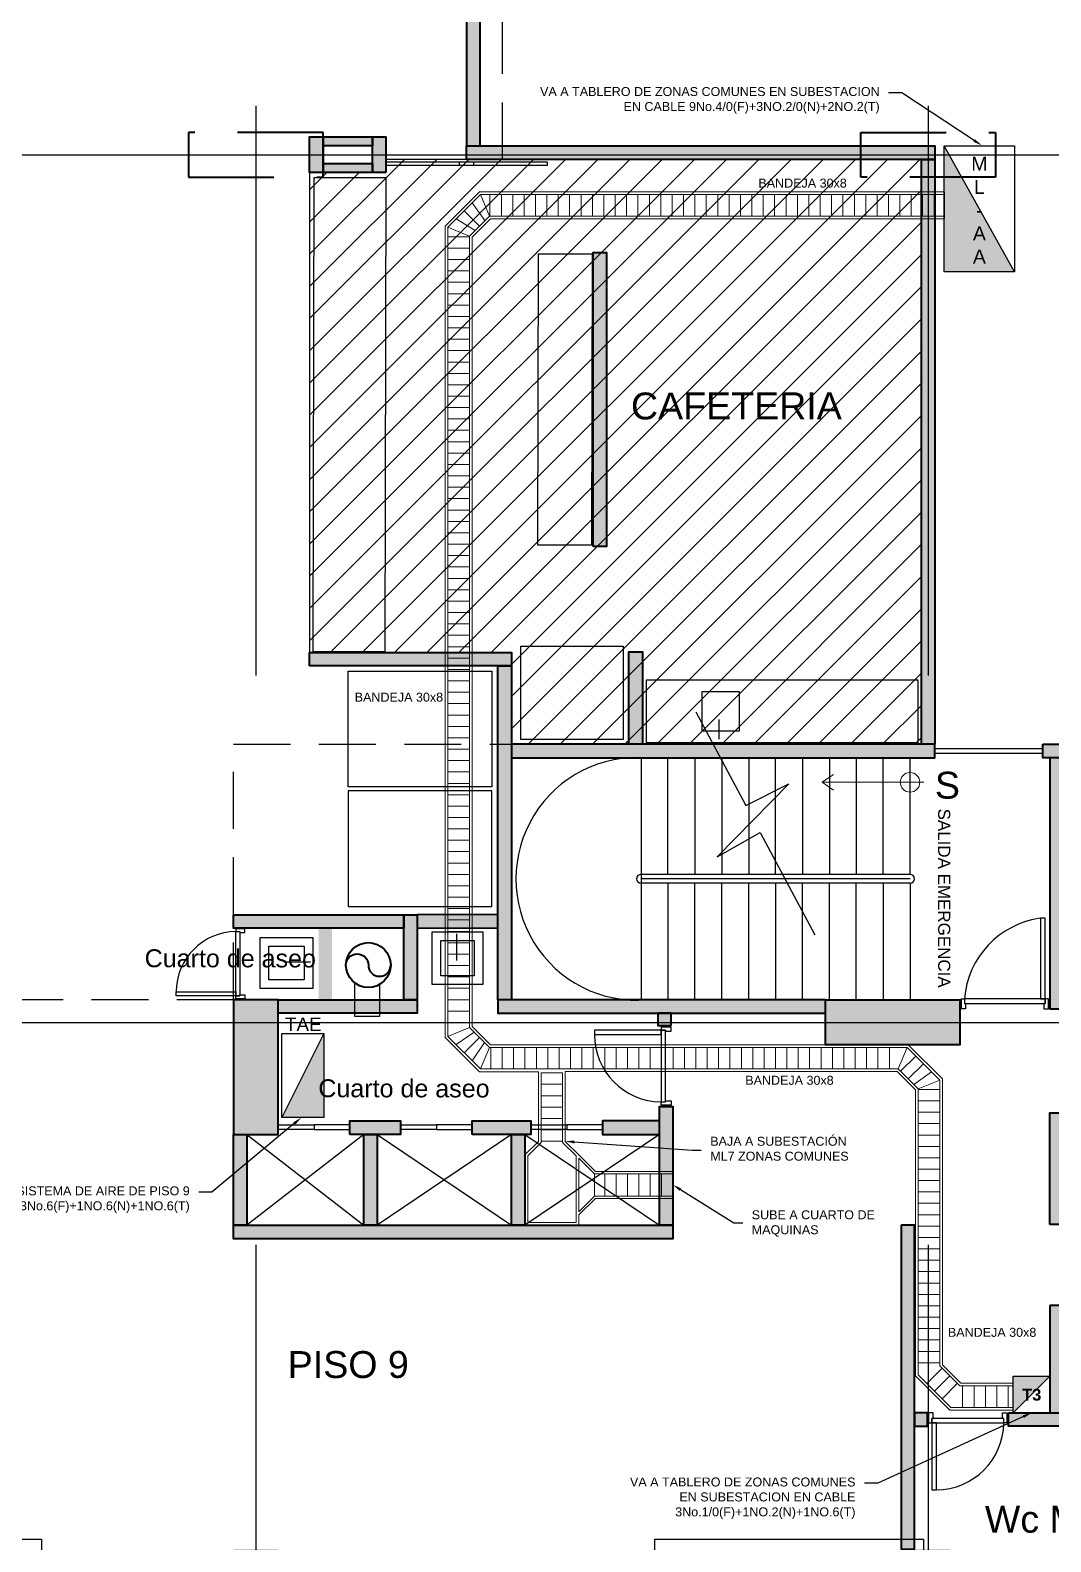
# Model space of a CAD drawing. Header units: millimetres. Extents: x -967 to 876, y -355 to 681.
# Drawn here: x 459.94 to 471.32, y -230.65 to -213.8 of the extents above; entities that cross this region are included whole.
import ezdxf
from ezdxf import colors
from ezdxf.entities.mleader import LeaderData, LeaderLine
from ezdxf.math import Vec2, Vec3

# ---------------------------------------------------------------- set-up
doc = ezdxf.new("R2010")
doc.units = ezdxf.units.MM
for name, pattern in [('Center', [50.8, 31.75, -6.35, 6.35, -6.35]), ('DASHDOT', [1, 0.5, -0.25, 0, -0.25]), ('DASHED2', [9.525, 6.35, -3.175]), ('HIDDEN', [9.525, 6.35, -3.175]), ('HIDDEN2', [4.7625, 3.175, -1.5875])]:
    doc.linetypes.add(name, pattern=pattern)
for name, color, linetype, lineweight in [('-CN-GYD-BANDEJA TIPO ESCALERA', 140, 'Continuous', 18), ('A_COLUMNAS', 8, 'Continuous', 15), ('Estructura', 8, 'Continuous', 40), ('Muro', 9, 'Continuous', 40), ('TEXTOS', 8, 'Continuous', 20), ('Textos 1', 7, 'Continuous', 25)]:
    doc.layers.add(name, color=color, linetype=linetype, lineweight=lineweight)
for name, color, linetype in [('A-HATCH CONCRETO', 8, 'Continuous'), ('AMOBLAMIENTO', 8, 'Continuous'), ('AREA PARQUEO', 8, 'Continuous'), ('EJE-ESTRUCTURA', 8, 'Center'), ('F-2', 8, 'Continuous'), ('HACHTCOLUMNA', 250, 'Continuous'), ('JCA_PLANO 1', 8, 'Continuous'), ('LINEA-1', 8, 'Continuous'), ('MUEBLE', 8, 'Continuous'), ('PROYECCION', 8, 'DASHED2'), ('PV', 2, 'Continuous'), ('TB', 7, 'Continuous')]:
    doc.layers.add(name, color=color, linetype=linetype)
doc.layers.add('DIM-25', color=8, linetype='Continuous', plot=False)
doc.styles.get("Standard").update_dxf_attribs({"font": 'arial.ttf'})

# ---------------------------------------------------------------- blocks, each defined once
blk = doc.blocks.new('Estructura cubierta')
at = {"layer": 'HACHTCOLUMNA'}
h = blk.add_hatch(color=256, dxfattribs=at)
h.paths.add_polyline_path([(1971.25, -5904.924), (1971.25, -5903.424), (1970.75, -5903.424), (1970.75, -5904.924)])
h.paths.add_polyline_path([(1977.353, -5903.424), (1978.853, -5903.424), (1978.853, -5903.924), (1977.353, -5903.924)])
h.paths.add_polyline_path([(1962.75, -5904.924), (1962.75, -5903.424), (1962.25, -5903.424), (1962.25, -5904.924)])
h.paths.add_polyline_path([(1978.248, -5911.949), (1978.248, -5909.549), (1978.748, -5909.549), (1978.748, -5911.949)])
h.paths.add_polyline_path([(1970.75, -5909.549), (1970.75, -5911.949), (1971.25, -5911.949), (1971.25, -5909.549)])
h.paths.add_polyline_path([(1962.25, -5909.549), (1962.25, -5911.949), (1962.75, -5911.949), (1962.75, -5909.549)])
h.paths.add_polyline_path([(1978.748, -5859.124), (1978.248, -5859.124), (1978.248, -5857.624), (1978.748, -5857.624)])
h.paths.add_polyline_path([(1971.25, -5859.124), (1970.75, -5859.124), (1970.75, -5857.624), (1971.25, -5857.624)])
at = {"layer": 'EJE-ESTRUCTURA'}
for p, q in [((1971, -5855.354), (1971, -5914.914)), ((1978.498, -5855.354), (1978.498, -5914.914)), ((1978.498, -5855.354), (1978.498, -5914.914)), ((1953.163, -5893.999), (1984.533, -5893.999)), ((1952.87, -5903.674), (1984.533, -5903.674))]:
    blk.add_line(p, q, dxfattribs=at)
at = {"layer": 'Estructura', "color": 1, "linetype": 'HIDDEN2', "ltscale": 0.3}
for points in [[(1970.25, -5893.749), (1970.25, -5894.249), (1971.75, -5894.249), (1971.75, -5893.749)], [(1979.248, -5893.749), (1979.248, -5894.249), (1977.748, -5894.249), (1977.748, -5893.749)]]:
    blk.add_lwpolyline(points, close=True, dxfattribs=at)
at = {"layer": 'Estructura'}
for points in [[(1971.25, -5904.924), (1971.25, -5903.424), (1970.75, -5903.424), (1970.75, -5904.924)], [(1977.353, -5903.424), (1978.853, -5903.424), (1978.853, -5903.924), (1977.353, -5903.924)]]:
    blk.add_lwpolyline(points, close=True, dxfattribs=at)
blk = doc.blocks.new('TB')
at = {"layer": 'TB'}
h = blk.add_hatch(color=256, dxfattribs=at)
h.dxf.hatch_style = 1
h.paths.add_polyline_path([(0.1564, 0), (-0.1564, 0.1562), (-0.1564, 0)])
blk.add_lwpolyline([(-0.1564, 0.1562), (0.1564, 0.1562), (0.1564, 0), (-0.1564, 0)], close=True, dxfattribs=at)
blk.add_lwpolyline([(0.1564, 0), (-0.1564, 0.1562)], dxfattribs=at)
blk = doc.blocks.new('A$C865a9629')
at = {"layer": 'TB', "xscale": 2.5, "yscale": 3, "zscale": 1.5}
blk.add_blockref('TB', (0.391, 0), dxfattribs=at)

msp = doc.modelspace()

# ---------------------------------------------------------------- hatches: boundary and pattern name
at = {"layer": '-CN-GYD-BANDEJA TIPO ESCALERA'}
h = msp.add_hatch(dxfattribs=at)
h.set_pattern_fill('ANSI31', color=1, scale=0.04, angle=135)
h.set_pattern_definition([(180, (3.41925, -0.32634), (0, -0.127), [])])
h.paths.add_polyline_path([(464.596, -206.817), (464.835, -206.817), (464.835, -206.804), (464.596, -206.804)])
h.paths.add_polyline_path([(464.835, -216.093), (464.596, -216.093), (464.596, -224.918), (464.835, -224.918)])
h = msp.add_hatch(dxfattribs=at)
h.set_pattern_fill('ANSI31', color=1, scale=0.04, angle=45)
h.set_pattern_definition([(90, (3.41925, -9.61414), (-0.127, 0), [])])
h.paths.add_polyline_path([(470.133, -215.87), (470.133, -215.63), (465.058, -215.63), (465.058, -215.87)])
h = msp.add_hatch(dxfattribs=at)
h.set_pattern_fill('ANSI31', color=1, scale=0.04, angle=45)
h.set_pattern_definition([(90, (0, -0.32634), (-0.127, 0), [])])
h.paths.add_polyline_path([(465.07, -225.141), (465.07, -225.381), (469.619, -225.381), (469.619, -225.141)])
h.paths.add_polyline_path([(461.683, -225.381), (461.683, -225.141), (461.651, -225.141), (461.651, -225.381)])
h = msp.add_hatch(dxfattribs=at)
h.set_pattern_fill('ANSI31', color=1, scale=0.04, angle=135)
h.paths.add_polyline_path([(465.875, -225.411), (465.635, -225.411), (465.635, -226.201), (465.875, -226.201)])
h = msp.add_hatch(dxfattribs=at)
h.set_pattern_fill('ANSI31', color=1, scale=0.04, angle=-45)
h.set_pattern_definition([(360, (676.09664, 236.0357), (2e-17, 0.127), [])])
h.paths.add_polyline_path([(469.841, -228.691), (470.081, -228.691), (470.081, -225.603), (469.841, -225.603)])
h = msp.add_hatch(dxfattribs=at)
h.set_pattern_fill('ANSI31', color=1, scale=0.04, angle=45)
h.paths.add_polyline_path([(466.231, -226.549), (466.231, -226.799), (467.105, -226.799), (467.105, -226.549)])
h = msp.add_hatch(dxfattribs=at)
h.set_pattern_fill('ANSI31', color=1, scale=0.04, angle=225)
h.set_pattern_definition([(270, (246.30842, -690.33119), (0.127, -8e-18), [])])
h.paths.add_polyline_path([(452.799, -229.155), (452.799, -228.915), (452.786, -228.915), (452.786, -229.155)])
h.paths.add_polyline_path([(470.301, -228.915), (470.301, -229.155), (470.9, -229.155), (470.9, -228.915)])
at = {"layer": 'A-HATCH CONCRETO', "ltscale": 0.01}
h = msp.add_hatch(color=256, dxfattribs=at)
h.dxf.hatch_style = 1
h.paths.add_polyline_path([(464.804, -215.236), (464.804, -215.086), (470.026, -215.086), (470.026, -215.236)])
h.paths.add_polyline_path([(464.804, -199.631), (464.804, -215.086), (464.954, -215.086), (464.954, -199.631)])
h.paths.add_polyline_path([(464.954, -199.631), (469.876, -199.631), (469.876, -199.781), (464.954, -199.781)])
h.paths.add_polyline_path([(469.876, -200.081), (470.026, -200.081), (470.026, -199.631), (469.876, -199.631)])
at = {"layer": 'A-HATCH CONCRETO', "ltscale": 0.03}
h = msp.add_hatch(color=256, dxfattribs=at)
h.dxf.hatch_style = 1
h.paths.add_polyline_path([(463.903, -215.383), (463.753, -215.383), (463.753, -214.985), (463.903, -214.985)])
h.paths.add_polyline_path([(463.203, -215.085), (463.203, -214.985), (463.753, -214.985), (463.753, -215.085)])
h.paths.add_polyline_path([(463.203, -215.383), (463.203, -215.283), (463.753, -215.283), (463.753, -215.383)])
h.paths.add_polyline_path([(463.203, -215.383), (463.053, -215.383), (463.053, -214.985), (463.203, -214.985)])
at = {"layer": 'A-HATCH CONCRETO', "ltscale": 0.01}
h = msp.add_hatch(color=256, dxfattribs=at)
h.dxf.hatch_style = 1
h.paths.add_polyline_path([(467.105, -227.124), (466.955, -227.124), (466.954, -225.799), (467.105, -225.799)])
h.paths.add_polyline_path([(466.954, -226.111), (466.954, -225.961), (466.321, -225.961), (466.321, -226.111)])
h.paths.add_polyline_path([(464.867, -226.111), (464.867, -225.961), (465.521, -225.961), (465.521, -226.111)])
h.paths.add_polyline_path([(463.503, -226.111), (463.503, -225.961), (464.067, -225.961), (464.067, -226.111)])
h.paths.add_polyline_path([(462.353, -227.124), (462.203, -227.124), (462.203, -226.111), (462.353, -226.111)])
h.paths.add_polyline_path([(462.203, -227.124), (467.105, -227.124), (467.105, -227.274), (462.203, -227.274)])
h.paths.add_polyline_path([(463.806, -227.124), (463.656, -227.124), (463.656, -226.111), (463.806, -226.111)])
h.paths.add_polyline_path([(465.455, -227.124), (465.305, -227.124), (465.305, -226.111), (465.455, -226.111)])
h.paths.add_polyline_path([(467.086, -224.897), (467.086, -224.76), (466.936, -224.76), (466.936, -224.897)])
h.paths.add_polyline_path([(468.805, -224.61), (465.154, -224.61), (465.154, -224.76), (468.805, -224.76)])
h.paths.add_polyline_path([(465.154, -224.61), (465.154, -220.886), (465.304, -220.886), (465.304, -224.61)])
h.paths.add_polyline_path([(462.205, -223.661), (464.253, -223.661), (464.253, -223.811), (463.303, -223.811), (463.303, -224.611), (463.153, -224.61), (463.153, -223.811), (462.205, -223.811)])
h.paths.add_polyline_path([(470.026, -221.76), (465.304, -221.76), (465.304, -221.91), (470.026, -221.91)])
h.paths.add_polyline_path([(466.614, -221.76), (466.614, -220.729), (466.764, -220.729), (466.764, -221.76)])
h.paths.add_polyline_path([(463.053, -220.886), (463.053, -220.736), (465.304, -220.736), (465.304, -220.886)])
h.paths.add_polyline_path([(469.876, -221.76), (469.876, -215.236), (470.026, -215.236), (470.026, -221.76)])
h.paths.add_polyline_path([(471.229, -221.76), (473.804, -221.76), (473.804, -221.91), (471.229, -221.91)])
h.paths.add_polyline_path([(471.309, -221.91), (471.309, -224.71), (471.459, -224.71), (471.459, -221.91)])
h.paths.add_polyline_path([(472.362, -224.56), (473.405, -224.56), (473.405, -224.71), (472.362, -224.71)])
h.paths.add_polyline_path([(471.459, -225.869), (473.405, -225.869), (473.405, -226.019), (471.459, -226.019)])
h.paths.add_polyline_path([(471.309, -227.117), (471.309, -225.869), (471.459, -225.869), (471.459, -227.117)])
h.paths.add_polyline_path([(473.405, -227.124), (473.405, -228.02), (473.255, -228.02), (473.255, -227.124)])
h.paths.add_polyline_path([(473.405, -227.124), (473.852, -227.124), (473.852, -227.274), (473.405, -227.274)])
h.paths.add_polyline_path([(474.002, -227.124), (474.002, -228.324), (473.852, -228.324), (473.852, -227.124)])
h.paths.add_polyline_path([(471.459, -228.02), (473.852, -228.02), (473.852, -228.17), (471.459, -228.17)])
h.paths.add_polyline_path([(471.309, -228.02), (471.309, -229.216), (471.459, -229.216), (471.459, -228.02)])
h.paths.add_polyline_path([(470.846, -229.216), (471.459, -229.216), (471.459, -229.366), (470.846, -229.366)])
h.paths.add_polyline_path([(469.649, -227.124), (469.651, -230.736), (469.801, -230.736), (469.799, -227.124)])
h.paths.add_polyline_path([(469.943, -229.216), (469.8, -229.216), (469.8, -229.366), (469.943, -229.366)])
h.paths.add_polyline_path([(472.05, -229.216), (473.852, -229.216), (473.852, -229.366), (472.05, -229.366)])
h.paths.add_polyline_path([(473.436, -231.532), (473.436, -233.036), (473.286, -233.036), (473.286, -231.532)])
h.paths.add_polyline_path([(473.436, -231.532), (473.852, -231.532), (473.852, -231.682), (473.436, -231.682)])
h.paths.add_polyline_path([(474.002, -231.532), (474.002, -233.036), (473.852, -233.036), (473.852, -231.532)])
h.paths.add_polyline_path([(470.201, -233.036), (474.002, -233.036), (474.002, -233.186), (470.201, -233.186)])
h.paths.add_polyline_path([(469.701, -233.186), (469.701, -233.136), (470.201, -233.136), (470.201, -233.186)])
h.paths.add_polyline_path([(469.701, -233.186), (469.651, -233.186), (469.651, -230.736), (469.701, -230.736)])
at = {"layer": 'A-HATCH CONCRETO', "linetype": 'HIDDEN', "ltscale": 0.3, "transparency": 33554559}
h = msp.add_hatch(dxfattribs=at)
h.set_pattern_fill('ANSI31', color=256, scale=0.08, style=0)
h.set_pattern_definition([(45, (-1468.54738, 2678.81327), (-0.179605122, 0.179605122), [])])
h.paths.add_polyline_path([(463.053, -220.736), (465.304, -220.736), (465.304, -221.76), (466.614, -221.76), (469.876, -221.761), (469.876, -215.236), (463.903, -215.236), (463.903, -215.383), (463.053, -215.383)])
at = {"layer": 'A-HATCH CONCRETO', "linetype": 'HIDDEN', "ltscale": 0.3}
msp.add_hatch(color=256, dxfattribs=at).paths.add_polyline_path([(466.214, -219.555), (466.215, -216.274), (466.365, -216.274), (466.364, -219.555)])
at = {"layer": 'A-HATCH CONCRETO', "ltscale": 0.03}
h = msp.add_hatch(color=256, dxfattribs=at)
h.dxf.hatch_style = 1
h.paths.add_polyline_path([(465.154, -223.657), (464.254, -223.661), (464.254, -223.811), (465.154, -223.807)])
h.paths.add_polyline_path([(464.254, -223.66), (464.253, -224.76), (462.703, -224.76), (462.703, -224.61), (464.103, -224.611), (464.104, -223.661)])
at = {"layer": 'TB'}
h = msp.add_hatch(color=256, dxfattribs=at)
h.dxf.hatch_style = 1
h.paths.add_polyline_path([(471.309, -228.807), (470.9, -228.807), (470.9, -229.216)])

# ---------------------------------------------------------------- linework, layer by layer
at = {"layer": '-CN-GYD-BANDEJA TIPO ESCALERA', "color": 1}
for p, q in [((465.009, -215.918), (464.867, -215.722)), ((465.058, -215.87), (464.959, -215.63)), ((464.835, -224.918), (464.596, -225.018)), ((464.888, -224.971), (464.687, -225.109)), ((465.002, -225.084), (464.867, -225.289)), ((465.058, -225.141), (464.959, -225.381)), ((469.792, -225.554), (469.989, -225.412)), ((469.841, -225.603), (470.081, -225.504)), ((466.231, -226.549), (466.231, -226.799))]:
    msp.add_line(p, q, dxfattribs=at)
at = {"layer": '-CN-GYD-BANDEJA TIPO ESCALERA', "lineweight": 13}
msp.add_line((465.455, -226.338), (465.455, -226.374), dxfattribs=at)
at = {"layer": '-CN-GYD-BANDEJA TIPO ESCALERA', "color": 1}
for points in [[(470.133, -215.6), (464.946, -215.6), (464.566, -215.98)], [(470.133, -215.6), (470.133, -215.9)], [(470.133, -215.63), (464.959, -215.63), (464.596, -215.993)], [(464.687, -215.901), (464.899, -216.029)], [(464.777, -215.811), (464.947, -215.981)], [(464.835, -216.092), (465.058, -215.87), (470.133, -215.87)], [(464.865, -216.105), (465.07, -215.9), (470.133, -215.9)], [(464.566, -215.98), (464.566, -224.781), (464.566, -225.03), (464.946, -225.411), (465.07, -225.411)], [(464.596, -215.993), (464.835, -216.092)], [(464.596, -215.993), (464.596, -224.781), (464.596, -225.018), (464.959, -225.381), (465.07, -225.381)], [(465.07, -225.141), (465.058, -225.141), (464.835, -224.918), (464.835, -224.781), (464.835, -216.092)], [(465.07, -225.111), (464.865, -224.906), (464.865, -224.781), (464.865, -216.105)], [(464.947, -225.029), (464.777, -225.199)], [(466.238, -225.111), (465.07, -225.111)], [(469.606, -225.141), (465.07, -225.141)], [(469.606, -225.111), (465.905, -225.111)], [(470.111, -228.68), (470.111, -225.491), (469.73, -225.111), (469.606, -225.111)], [(470.081, -228.692), (470.081, -225.504), (469.718, -225.141), (469.606, -225.141)], [(469.718, -225.141), (469.619, -225.38)], [(465.07, -225.381), (465.276, -225.381), (465.875, -225.381)], [(469.606, -225.38), (465.875, -225.38)], [(469.606, -225.38), (469.619, -225.38), (469.841, -225.603), (469.841, -228.68), (469.841, -228.792), (470.204, -229.155), (470.316, -229.155)], [(469.815, -225.237), (469.645, -225.407)], [(469.9, -225.322), (469.73, -225.492)], [(465.07, -225.411), (465.276, -225.411), (465.605, -225.411)], [(465.605, -225.411), (465.605, -226.063)], [(465.635, -225.425), (465.635, -226.093)], [(465.875, -226.093), (465.875, -225.425)], [(465.905, -226.063), (465.905, -225.41)], [(469.606, -225.41), (465.905, -225.41)], [(469.606, -225.41), (469.811, -225.615), (469.811, -228.68), (469.811, -228.804), (470.192, -229.185), (470.316, -229.185)], [(465.455, -226.374), (465.455, -226.374), (465.455, -227.124), (466.055, -227.124), (466.055, -227.009), (466.241, -226.824), (466.366, -226.824), (467.105, -226.824), (467.105, -226.524), (466.366, -226.524), (466.241, -226.524), (466.055, -226.338), (465.905, -226.188), (465.905, -226.063)], [(465.605, -226.063), (465.605, -226.188), (465.455, -226.338)], [(465.875, -226.093), (465.875, -226.201), (466.025, -226.351), (466.025, -227.094), (465.485, -227.094), (465.485, -226.351), (465.635, -226.201), (465.635, -226.093)], [(466.055, -226.374), (466.055, -226.974)], [(470.108, -228.719), (469.938, -228.889)], [(470.304, -228.915), (470.081, -228.692)], [(470.316, -228.885), (470.111, -228.68)], [(470.192, -228.804), (470.023, -228.973)], [(470.277, -228.889), (470.108, -229.058)], [(470.9, -228.915), (470.763, -228.915), (470.304, -228.915)], [(470.9, -228.885), (470.763, -228.885), (470.316, -228.885)], [(470.316, -229.155), (470.763, -229.155), (470.9, -229.155)], [(470.316, -229.185), (470.763, -229.185), (470.9, -229.185)]]:
    msp.add_lwpolyline(points, dxfattribs=at)
at = {"layer": '-CN-GYD-BANDEJA TIPO ESCALERA', "color": 1, "lineweight": 13}
for points in [[(466.055, -226.374), (466.231, -226.549), (467.105, -226.549)], [(467.105, -226.799), (466.231, -226.799), (466.055, -226.974)]]:
    msp.add_lwpolyline(points, dxfattribs=at)
at = {"linetype": 'ByBlock', "ltscale": 0.3}
msp.add_lwpolyline([(463.053, -220.736), (465.304, -220.736), (465.304, -221.76), (466.614, -221.76), (469.876, -221.761), (469.876, -215.236), (463.903, -215.236), (463.903, -215.383), (463.053, -215.383), (463.053, -220.736)], dxfattribs=at)
at = {"layer": 'AMOBLAMIENTO'}
for p, q in [((467.622, -221.704), (467.622, -221.484)), ((464.692, -223.875), (464.692, -224.172)), ((463.063, -224.188), (462.767, -224.188))]:
    msp.add_line(p, q, dxfattribs=at)
for points in [[(463.893, -220.729), (463.094, -220.729), (463.103, -215.438), (463.902, -215.438)], [(466.196, -219.538), (465.597, -219.538), (465.606, -216.29), (466.205, -216.29)], [(465.408, -221.705), (465.408, -220.664), (466.549, -220.664), (466.549, -221.705)], [(465.086, -222.236), (463.483, -222.236), (463.483, -220.946), (465.086, -220.946)], [(466.81, -221.742), (466.81, -221.042), (469.838, -221.042), (469.838, -221.742)], [(467.848, -221.608), (467.848, -221.175), (467.428, -221.175), (467.428, -221.608)], [(465.086, -222.277), (463.483, -222.277), (463.483, -223.567), (465.086, -223.567)], [(464.986, -223.85), (464.986, -224.439), (464.419, -224.439), (464.419, -223.85)], [(463.089, -224.482), (462.5, -224.482), (462.5, -223.915), (463.089, -223.915)], [(462.991, -224.385), (462.597, -224.385), (462.597, -224.012), (462.991, -224.012)], [(464.889, -223.947), (464.889, -224.341), (464.516, -224.341), (464.516, -223.947)]]:
    msp.add_lwpolyline(points, close=True, dxfattribs=at)
at = {"layer": 'AREA PARQUEO'}
for p, q in [((466.75, -221.91), (466.75, -224.61)), ((467.05, -223.21), (467.05, -221.91)), ((467.35, -221.91), (467.35, -223.21)), ((467.65, -221.91), (467.65, -223.21)), ((467.95, -221.91), (467.95, -223.21)), ((468.25, -223.21), (468.25, -221.91)), ((468.55, -221.91), (468.55, -223.21)), ((468.85, -221.91), (468.85, -223.21)), ((469.15, -221.91), (469.15, -223.21)), ((469.45, -223.21), (469.45, -221.91)), ((469.75, -223.21), (469.75, -221.91)), ((466.75, -223.21), (469.75, -223.21)), ((469.75, -223.26), (466.75, -223.26)), ((469.75, -223.31), (466.75, -223.31)), ((467.05, -223.31), (467.05, -224.61)), ((467.35, -224.61), (467.35, -223.31)), ((467.65, -224.61), (467.65, -223.31)), ((467.95, -224.61), (467.95, -223.31)), ((468.25, -223.31), (468.25, -224.61)), ((468.55, -224.61), (468.55, -223.31)), ((468.85, -224.61), (468.85, -223.31)), ((469.15, -224.61), (469.15, -223.31)), ((469.45, -223.31), (469.451, -224.611)), ((469.75, -223.31), (469.75, -224.61))]:
    msp.add_line(p, q, dxfattribs=at)
msp.add_lwpolyline([(457.063, -178.93), (442.609, -178.93), (442.61, -232.986), (457.063, -232.986), (457.063, -230.626), (460.062, -230.626), (460.062, -232.986), (466.905, -232.986), (466.905, -230.626), (469.901, -230.626), (469.901, -232.986), (473.802, -232.986), (473.802, -232.225), (473.806, -232.225), (473.804, -178.886), (460.012, -178.886), (460.012, -180.606), (457.063, -180.607)], close=True, dxfattribs=at)
for centre, start, end in [((466.75, -223.26), 90, 270), ((469.75, -223.26), 270, 90)]:
    msp.add_arc(centre, 0.05, start, end, dxfattribs=at)
at = {"layer": 'DIM-25'}
for centre, radius, start, end in [((471.34, -224.677), 0.987, 97.8945, 175.4314), ((462.237, -224.52), 0.672, 90.5133, 179.956), ((466.98, -224.997), 0.751, 180.044, 269.4867), ((470.044, -229.322), 0.751, 270.044, 359.4867)]:
    msp.add_arc(centre, radius, start, end, dxfattribs=at)
at = {"layer": 'F-2'}
for points in [[(470.026, -221.81), (470.026, -221.86), (471.229, -221.86), (471.229, -221.81)], [(462.276, -224.565), (462.231, -224.565), (462.231, -223.848), (462.276, -223.848)], [(471.255, -224.65), (471.255, -224.599), (470.356, -224.599), (470.356, -224.65)], [(467.024, -224.947), (466.973, -224.947), (466.973, -225.748), (467.024, -225.748)], [(463.103, -226.004), (463.103, -226.055), (462.703, -226.055), (462.703, -226.004)], [(463.103, -226.004), (463.103, -226.055), (463.503, -226.055), (463.503, -226.004)], [(464.467, -226.004), (464.467, -226.055), (464.067, -226.055), (464.067, -226.004)], [(464.467, -226.004), (464.467, -226.055), (464.867, -226.055), (464.867, -226.004)], [(465.921, -226.004), (465.921, -226.055), (465.521, -226.055), (465.521, -226.004)], [(465.921, -226.004), (465.921, -226.055), (466.321, -226.055), (466.321, -226.004)], [(469.994, -229.278), (469.994, -229.329), (470.795, -229.329), (470.795, -229.278)]]:
    msp.add_lwpolyline(points, close=True, dxfattribs=at)
for points in [[(462.276, -223.86), (462.332, -223.86), (462.332, -223.814), (462.231, -223.814), (462.231, -223.848), (462.276, -223.848), (462.276, -223.86)], [(462.242, -223.803), (462.242, -223.814), (462.32, -223.814), (462.32, -223.803)], [(462.276, -224.553), (462.332, -224.553), (462.332, -224.599), (462.231, -224.599), (462.231, -224.565), (462.276, -224.565), (462.276, -224.553)], [(462.242, -224.61), (462.242, -224.599), (462.32, -224.599), (462.32, -224.61)], [(470.305, -224.612), (470.318, -224.612), (470.318, -224.699), (470.305, -224.699)], [(470.369, -224.65), (470.369, -224.711), (470.318, -224.711), (470.318, -224.599), (470.356, -224.599), (470.356, -224.65), (470.369, -224.65)], [(471.242, -224.65), (471.242, -224.711), (471.293, -224.711), (471.293, -224.599), (471.255, -224.599), (471.255, -224.65), (471.242, -224.65)], [(471.305, -224.612), (471.293, -224.612), (471.293, -224.699), (471.305, -224.699)], [(467.024, -224.96), (467.086, -224.96), (467.086, -224.909), (466.973, -224.909), (466.973, -224.947), (467.024, -224.947), (467.024, -224.96)], [(466.986, -224.897), (466.986, -224.909), (467.073, -224.909), (467.073, -224.897)], [(467.024, -225.736), (467.086, -225.736), (467.086, -225.786), (466.973, -225.786), (466.973, -225.748), (467.024, -225.748), (467.024, -225.736)], [(466.986, -225.799), (466.986, -225.786), (467.073, -225.786), (467.073, -225.799)], [(469.943, -229.316), (469.956, -229.316), (469.956, -229.229), (469.943, -229.229)], [(470.007, -229.278), (470.007, -229.216), (469.956, -229.216), (469.956, -229.329), (469.994, -229.329), (469.994, -229.278), (470.007, -229.278)], [(470.782, -229.278), (470.782, -229.216), (470.833, -229.216), (470.833, -229.329), (470.795, -229.329), (470.795, -229.278), (470.782, -229.278)], [(470.846, -229.316), (470.833, -229.316), (470.833, -229.229), (470.846, -229.229)]]:
    msp.add_lwpolyline(points, dxfattribs=at)
at = {"layer": 'JCA_PLANO 1'}
msp.add_lwpolyline([(463.833, -224.449), (463.833, -224.796), (463.558, -224.796), (463.558, -224.432)], dxfattribs=at)
at = {"layer": 'LINEA-1'}
msp.add_lwpolyline([(467.361, -221.397), (467.917, -222.441), (468.397, -222.202), (467.599, -223.016), (468.078, -222.743), (468.686, -223.885)], dxfattribs=at)
at = {"layer": 'MUEBLE', "linetype": 'HIDDEN'}
for points in [[(471.204, -224.599), (471.255, -224.599), (471.255, -223.7), (471.204, -223.7)], [(462.231, -224.519), (462.231, -224.565), (461.565, -224.565), (461.565, -224.519)], [(466.973, -224.998), (466.973, -224.947), (466.229, -224.947), (466.229, -224.998)], [(470.045, -229.329), (469.994, -229.329), (469.994, -230.073), (470.045, -230.073)]]:
    msp.add_lwpolyline(points, close=True, dxfattribs=at)
at = {"layer": 'Muro'}
for points in [[(464.804, -199.631), (464.804, -215.086), (464.954, -215.086), (464.954, -199.631)], [(463.203, -215.383), (463.053, -215.383), (463.053, -214.985), (463.203, -214.985)], [(463.203, -215.085), (463.203, -214.985), (463.753, -214.985), (463.753, -215.085)], [(463.903, -215.383), (463.753, -215.383), (463.753, -214.985), (463.903, -214.985)], [(469.876, -221.76), (469.876, -215.236), (470.026, -215.236), (470.026, -221.76)], [(463.203, -215.383), (463.203, -215.283), (463.753, -215.283), (463.753, -215.383)], [(466.214, -219.555), (466.215, -216.274), (466.365, -216.274), (466.364, -219.555)], [(463.053, -220.886), (463.053, -220.736), (465.304, -220.736), (465.304, -220.886)], [(466.614, -221.76), (466.614, -220.729), (466.764, -220.729), (466.764, -221.76)], [(465.154, -224.61), (465.154, -220.886), (465.304, -220.886), (465.304, -224.61)], [(470.026, -221.76), (465.304, -221.76), (465.304, -221.91), (470.026, -221.91)], [(471.229, -221.76), (473.804, -221.76), (473.804, -221.91), (471.229, -221.91)], [(471.309, -221.91), (471.309, -224.71), (471.459, -224.71), (471.459, -221.91)], [(462.205, -223.661), (464.104, -223.661), (464.103, -223.811), (462.205, -223.811)], [(464.254, -223.661), (464.253, -224.61), (464.103, -224.61), (464.104, -223.661)], [(465.154, -223.657), (464.253, -223.661), (464.253, -223.811), (465.154, -223.807)], [(462.703, -224.61), (464.253, -224.61), (464.253, -224.76), (462.703, -224.76)], [(468.805, -224.61), (465.154, -224.61), (465.154, -224.76), (468.805, -224.76)], [(467.086, -224.897), (467.086, -224.76), (466.936, -224.76), (466.936, -224.897)], [(467.105, -227.124), (466.955, -227.124), (466.954, -225.799), (467.105, -225.799)], [(471.309, -227.117), (471.309, -225.869), (471.459, -225.869), (471.459, -227.117)], [(464.867, -226.111), (464.867, -225.961), (465.521, -225.961), (465.521, -226.111)], [(466.954, -226.111), (466.954, -225.961), (466.321, -225.961), (466.321, -226.111)], [(462.203, -227.124), (467.105, -227.124), (467.105, -227.274), (462.203, -227.274)], [(471.309, -228.02), (471.309, -229.216), (471.459, -229.216), (471.459, -228.02)]]:
    msp.add_lwpolyline(points, close=True, dxfattribs=at)
at = {"layer": 'Muro', "ltscale": 0.1}
msp.add_lwpolyline([(463.458, -224.222, -1), (463.708, -224.222, 1), (463.958, -224.222)], format="xyb", dxfattribs=at)
at = {"layer": 'Muro'}
for points, elevation in [([(463.503, -226.111), (463.503, -225.961), (464.067, -225.961), (464.067, -226.111)], 2415.091), ([(463.806, -227.124), (463.656, -227.124), (463.656, -226.111), (463.806, -226.111)], 2415.091), ([(465.455, -227.124), (465.305, -227.124), (465.305, -226.111), (465.455, -226.111)], 1207.545)]:
    msp.add_lwpolyline(points, close=True, dxfattribs=dict(at, elevation=elevation))
at = {"layer": 'Muro', "ltscale": 0.1}
msp.add_circle((463.708, -224.222), 0.25, dxfattribs=at)
at = {"layer": 'PROYECCION'}
for p, q in [((462.353, -226.111), (463.657, -227.124)), ((463.656, -226.112), (462.353, -227.123)), ((463.806, -226.111), (465.306, -227.124)), ((465.305, -226.112), (463.806, -227.124)), ((466.954, -226.112), (465.455, -227.124)), ((465.455, -226.112), (466.955, -227.124))]:
    msp.add_line(p, q, dxfattribs=at)
at = {"layer": 'PROYECCION', "ltscale": 0.1}
msp.add_lwpolyline([(462.205, -221.76), (465.204, -221.76), (469.876, -221.76), (469.876, -215.236), (465.204, -215.236), (465.204, -205.901), (465.204, -205.901), (465.204, -194.735), (450.581, -194.735), (450.581, -220.546), (453.953, -220.546), (453.953, -224.606), (462.205, -224.606)], close=True, dxfattribs=at)
at = {"layer": 'PROYECCION'}
msp.add_lwpolyline([(463.903, -215.264), (464.881, -215.264), (464.881, -215.303), (463.903, -215.303)], close=True, dxfattribs=at)
msp.add_arc((466.708, -223.261), 1.354, 85.3087, 274.6913, dxfattribs=at)
at = {"layer": 'PV'}
msp.add_lwpolyline([(464.724, -215.264), (465.702, -215.264), (465.702, -215.303), (464.724, -215.303)], close=True, dxfattribs=at)
at = {"layer": 'TB'}
for p, q in [((470.9, -229.216), (471.309, -228.806)), ((470.9, -229.216), (470.9, -228.807)), ((470.9, -228.807), (471.309, -228.807)), ((471.309, -228.807), (471.309, -229.216)), ((471.309, -229.216), (470.9, -229.216))]:
    msp.add_line(p, q, dxfattribs=at)
at = {"layer": 'TEXTOS'}
for points in [[(469.905, -222.184), (468.768, -222.184), (468.897, -222.097)], [(469.905, -222.184), (468.768, -222.184), (468.897, -222.27)]]:
    msp.add_lwpolyline(points, dxfattribs=at)
msp.add_circle((469.75, -222.184), 0.109, dxfattribs=at)

# ---------------------------------------------------------------- block references
at = {"yscale": 3}
msp.add_blockref('A$C865a9629', (470.131, -216.492), dxfattribs=at)
at = {"layer": 'Muro'}
msp.add_blockref('Estructura cubierta', (-1508.547, 5678.813), dxfattribs=at)
at = {"layer": 'TB', "xscale": 3, "yscale": 3, "zscale": 1.5, "rotation": 90}
msp.add_blockref('TB', (463.21, -225.453), dxfattribs=at)

# ---------------------------------------------------------------- texts
at = {"layer": 'A_COLUMNAS', "linetype": 'DASHDOT', "ltscale": 30, "insert": (470.198, -222.476), "char_height": 0.13, "attachment_point": 1, "rotation": 270}
msp.add_mtext_dynamic_manual_height_columns('\\pxqc;{\\H1.0417x;SALIDA EMERGENCIA}', width=1.99899, gutter_width=2.5, heights=[0], dxfattribs=at)
at = {"layer": 'TEXTOS'}
for s, height, rotation, p in [('CAFETERIA', 0.3, 0.0669, (466.637, -218.137)), ('S', 0.3, 359.9331, (470.027, -222.366)), ('Cuarto de aseo', 0.2, 359.9331, (461.213, -224.246)), ('Cuarto de aseo', 0.2, 359.9331, (463.15, -225.696)), ('PISO 9 ', 0.3, 0.0669, (462.809, -228.828)), ('Wc Mujeres', 0.3, 0.0669, (470.584, -230.553))]:
    msp.add_text(s, height=height, rotation=rotation, dxfattribs=at).set_placement(p)
at = {"layer": 'Textos 1', "color": 30, "true_color": 0xf8991e, "insert": (470.44, -215.208), "char_height": 0.1552, "width": 0.16579, "attachment_point": 1}
msp.add_mtext('\\pxqc;M\\PL\\P-\\PA\\PA', dxfattribs=at)
at = {"layer": 'Textos 1', "char_height": 0.1, "width": 4.25953, "attachment_point": 1}
for insert in [(468.058, -215.451), (463.556, -221.184), (467.912, -225.457), (470.172, -228.268)]:
    msp.add_mtext('BANDEJA 30x8 ', dxfattribs=dict(at, insert=insert))
at = {"layer": 'Textos 1', "color": 42, "true_color": 0xdd8108, "insert": (462.779, -224.808), "char_height": 0.15, "width": 0.79397, "attachment_point": 1}
msp.add_mtext('\\A1;TAE', dxfattribs=at)
at = {"layer": 'Textos 1', "color": 30, "true_color": 0xf8991e, "insert": (471.004, -228.948), "char_height": 0.13091, "attachment_point": 1}
msp.add_mtext_dynamic_manual_height_columns('\\pxqc;{\\fArial|b1|i0|c0|p34;T3}', width=0.20687, gutter_width=0.425, heights=[0], dxfattribs=at)

# ---------------------------------------------------------------- leaders
ml = msp.add_multileader_mtext('Standard')
ml.set_content('BAJA A SUBESTACIÓN ML7 ZONAS COMUNES', color=256)
ml.set_leader_properties()
ml.build(insert=Vec2(0, 0))
ml.multileader.update_dxf_attribs({"text_left_attachment_type": 2, "text_right_attachment_type": 2, "dogleg_length": 0.1, "arrow_head_size": 0.1})
ctx = ml.context
ctx.base_point, ctx.char_height, ctx.arrow_head_size, ctx.landing_gap_size, ctx.plane_origin = Vec3(467.421, -226.285), 0.1, 0.1, 0.1, Vec3(465.31, -225.245)
ctx.left_attachment, ctx.right_attachment = 2, 2
notes = []
notes.append((ctx, [(0, (1, 1, 0), (467.321, -226.285), (1, 0), 0.1, [(0, [(465.905, -226.188)], 0, [])])]))
ctx.mtext.insert, ctx.mtext.width, ctx.mtext.flow_direction = Vec3(467.521, -226.137), 1.64043, 5
at = {"layer": 'Textos 1'}
ml = msp.add_multileader_mtext('Standard', dxfattribs=at)
ml.set_content('SUBE A CUARTO DE MAQUINAS', color=256)
ml.set_leader_properties()
ml.build(insert=Vec2(0, 0))
ml.multileader.update_dxf_attribs({"text_left_attachment_type": 2, "text_right_attachment_type": 2, "dogleg_length": 0.1, "arrow_head_size": 0.1})
ctx = ml.context
ctx.base_point, ctx.char_height, ctx.arrow_head_size, ctx.landing_gap_size, ctx.plane_origin = Vec3(467.884, -227.096), 0.1, 0.1, 0.1, Vec3(467.048, -226.692)
ctx.left_attachment, ctx.right_attachment = 2, 2
notes.append((ctx, [(0, (1, 1, 0), (467.784, -227.096), (1, 0), 0.1, [(0, [(467.105, -226.674)], 0, [])])]))
ctx.mtext.insert, ctx.mtext.width, ctx.mtext.flow_direction = Vec3(467.984, -226.957), 1.55733, 5
for ctx, leaders in notes:
    for number, flags, end, landing, length, lines in leaders:
        leader = LeaderData()
        leader.index, (leader.has_last_leader_line, leader.has_dogleg_vector, leader.attachment_direction) = number, flags
        leader.last_leader_point, leader.dogleg_vector, leader.dogleg_length = Vec3(end), Vec3(landing), length
        for number, points, colour, breaks in lines:
            line = LeaderLine()
            line.index, line.vertices, line.color, line.breaks = number, Vec3.list(points), colors.encode_raw_color(colour), breaks
            leader.lines.append(line)
        ctx.leaders.append(leader)

# ---------------------------------------------------------------- next in the draw order: leaders
at = {"color": 7, "lineweight": 0}
ml = msp.add_multileader_mtext('Standard', dxfattribs=at)
ml.set_content('VA A {\\A1;\\C256;TABLERO DE ZONAS COMUNES EN SUBESTACION}\\P EN CABLE 9No.4/0(F)+3NO.2/0(N)+2NO.2(T)  ', color=7)
ml.set_leader_properties()
ml.build(insert=Vec2(0, 0))
ml.multileader.update_dxf_attribs({"dogleg_length": 0.148, "arrow_head_size": 0.1})
ctx = ml.context
ctx.base_point, ctx.char_height, ctx.arrow_head_size, ctx.landing_gap_size, ctx.plane_origin = Vec3(465.535, -214.494, 0), 0.1, 0.1, 0.1, Vec3(477.54, -211.349, 0)
ctx.text_align_type = 2
notes = []
notes.append((ctx, [(1, (1, 1, 0), (469.659, -214.494, 0), (-1, 0), 0.148, [(0, [(470.549, -215.081, 0)], 0, [])])]))
ctx.mtext.insert, ctx.mtext.width, ctx.mtext.alignment, ctx.mtext.flow_direction = Vec3(469.411, -214.43, 0), 3.77767, 3, 5
ctx.mtext.has_bg_fill, ctx.mtext.bg_color, ctx.mtext.bg_scale_factor, ctx.mtext.bg_transparency, ctx.mtext.use_window_bg_color = 1, -1027028792, 1.5, 0, 1
ml = msp.add_multileader_mtext('Standard', dxfattribs=at)
ml.set_content('VA A {\\A1;\\C256;TABLERO ML DE SISTEMA DE AIRE DE PISO 9} \\P EN CABLE 3No.6(F)+1NO.6(N)+1NO.6(T)  ', color=7)
ml.set_leader_properties()
ml.build(insert=Vec2(0, 0))
ml.multileader.update_dxf_attribs({"dogleg_length": 0.148, "arrow_head_size": 0.1})
ctx = ml.context
ctx.base_point, ctx.char_height, ctx.arrow_head_size, ctx.landing_gap_size, ctx.plane_origin = Vec3(458.176, -226.755, 0), 0.1, 0.1, 0.1, Vec3(468.585, -220.576, 0)
ctx.text_align_type = 2
notes.append((ctx, [(1, (1, 1, 0), (461.964, -226.755, 0), (-1, 0), 0.148, [(0, [(462.961, -225.923, 0)], 0, [])])]))
ctx.mtext.insert, ctx.mtext.width, ctx.mtext.alignment, ctx.mtext.flow_direction = Vec3(461.716, -226.69, 0), 3.5859, 3, 5
ctx.mtext.has_bg_fill, ctx.mtext.bg_color, ctx.mtext.bg_scale_factor, ctx.mtext.bg_transparency, ctx.mtext.use_window_bg_color = 1, -1027028792, 1.5, 0, 1
ml = msp.add_multileader_mtext('Standard', dxfattribs=at)
ml.set_content('VA A TABLERO DE ZONAS COMUNES EN SUBESTACION EN CABLE 3No.1/0(F)+1NO.2(N)+1NO.6(T)  ', color=7)
ml.set_leader_properties()
ml.build(insert=Vec2(0, 0))
ml.multileader.update_dxf_attribs({"dogleg_length": 0.148, "arrow_head_size": 0.1})
ctx = ml.context
ctx.base_point, ctx.char_height, ctx.arrow_head_size, ctx.landing_gap_size, ctx.plane_origin = Vec3(466.534, -230.002, 0), 0.1, 0.1, 0.1, Vec3(476.01, -223.823, 0)
ctx.text_align_type = 2
notes.append((ctx, [(1, (1, 1, 0), (469.389, -230.002, 0), (-1, 0), 0.148, [(0, [(471.105, -229.216, 0)], 0, [])])]))
ctx.mtext.insert, ctx.mtext.width, ctx.mtext.alignment, ctx.mtext.flow_direction = Vec3(469.141, -229.937, 0), 2.50878, 3, 5
ctx.mtext.has_bg_fill, ctx.mtext.bg_color, ctx.mtext.bg_scale_factor, ctx.mtext.bg_transparency, ctx.mtext.use_window_bg_color = 1, -1027028792, 1.5, 0, 1
for ctx, leaders in notes:
    for number, flags, end, landing, length, lines in leaders:
        leader = LeaderData()
        leader.index, (leader.has_last_leader_line, leader.has_dogleg_vector, leader.attachment_direction) = number, flags
        leader.last_leader_point, leader.dogleg_vector, leader.dogleg_length = Vec3(end), Vec3(landing), length
        for number, points, colour, breaks in lines:
            line = LeaderLine()
            line.index, line.vertices, line.color, line.breaks = number, Vec3.list(points), colors.encode_raw_color(colour), breaks
            leader.lines.append(line)
        ctx.leaders.append(leader)

# ---------------------------------------------------------------- next in the draw order: linework, layer by layer
at = {"layer": 'Muro'}
for points in [[(464.804, -215.236), (464.804, -215.086), (470.026, -215.086), (470.026, -215.236)], [(462.353, -227.124), (462.203, -227.124), (462.203, -226.111), (462.353, -226.111)], [(469.649, -227.124), (469.651, -230.736), (469.801, -230.736), (469.799, -227.124)], [(469.943, -229.216), (469.8, -229.216), (469.8, -229.366), (469.943, -229.366)], [(470.846, -229.216), (471.459, -229.216), (471.459, -229.366), (470.846, -229.366)]]:
    msp.add_lwpolyline(points, close=True, dxfattribs=at)

doc.saveas('drawing.dxf')
